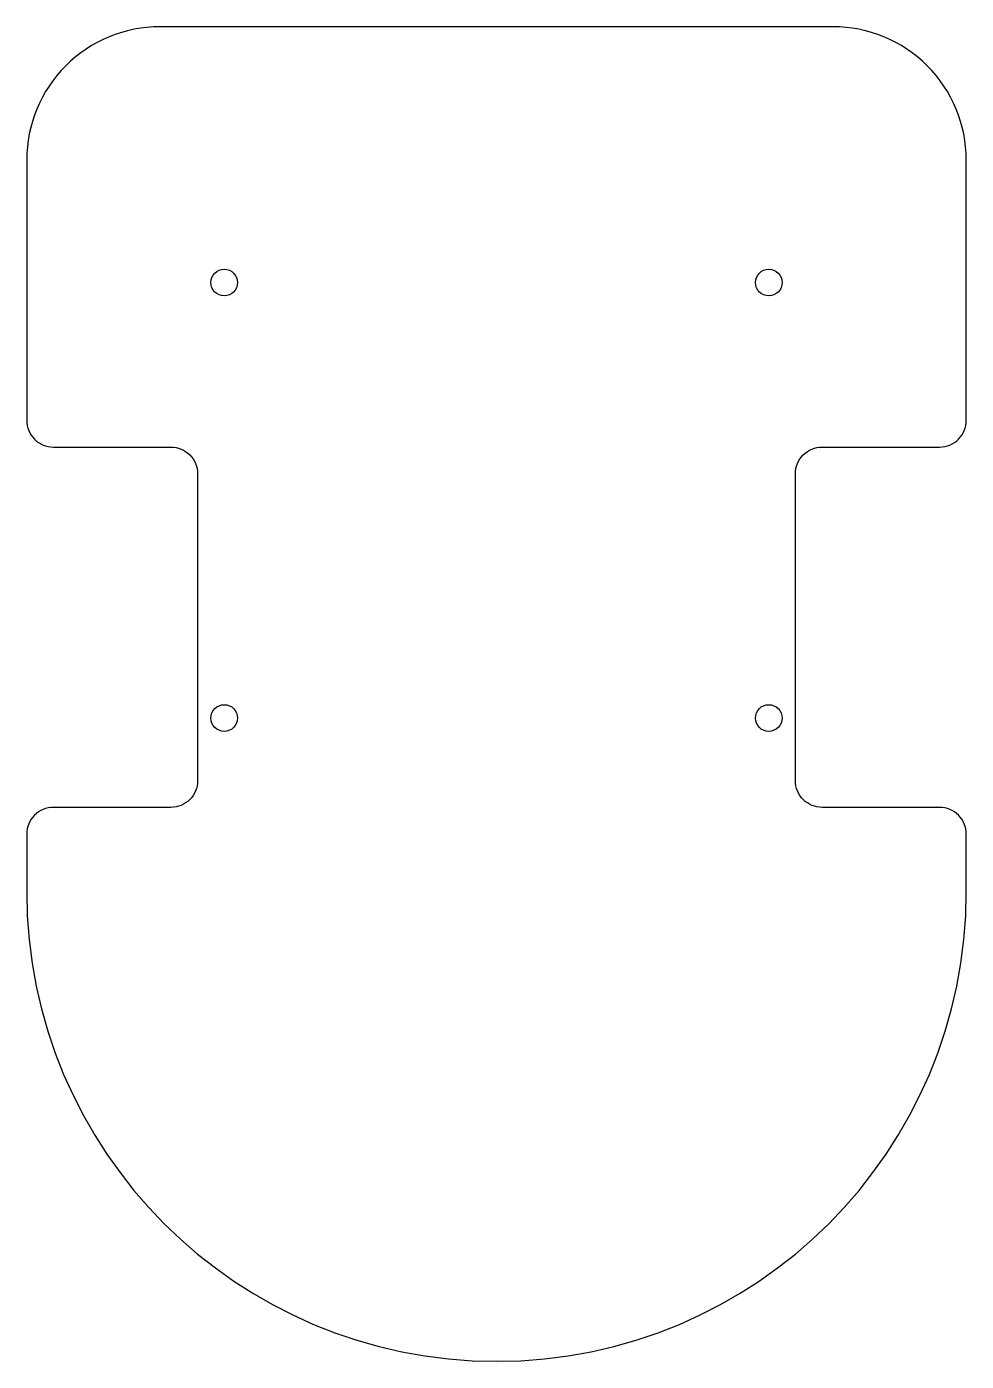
# Model space of a CAD drawing. Header units: millimetres. Extents: x -35.2 to 35.2, y -69.3 to 30.7.
import ezdxf

# ---------------------------------------------------------------- set-up
doc = ezdxf.new("R2010")
doc.units = ezdxf.units.MM
doc.layers.get('0').update_dxf_attribs({"linetype": 'CONTINUOUS'})

msp = doc.modelspace()

# ---------------------------------------------------------------- linework, layer by layer
msp.add_lwpolyline([(35.2, -29.828, 0.414214), (33.2, -27.828), (24.4, -27.828, -0.414214), (22.4, -25.828), (22.4, -2.828, -0.414214), (24.4, -0.828), (33.2, -0.828, 0.414214), (35.2, 1.172), (35.2, 20.672, 0.414214), (25.2, 30.672), (-25.2, 30.672, 0.414214), (-35.2, 20.672), (-35.2, 1.172, 0.414214), (-33.2, -0.828), (-24.4, -0.828, -0.414214), (-22.4, -2.828), (-22.4, -25.828, -0.414214), (-24.4, -27.828), (-33.2, -27.828, 0.414214), (-35.2, -29.828), (-35.2, -34.128, 1), (35.2, -34.128)], format="xyb", close=True)
for centre in [(-20.4, 11.5), (20.4, 11.5), (-20.4, -21.128), (20.4, -21.128)]:
    msp.add_circle(centre, 1)

doc.saveas('drawing.dxf')
